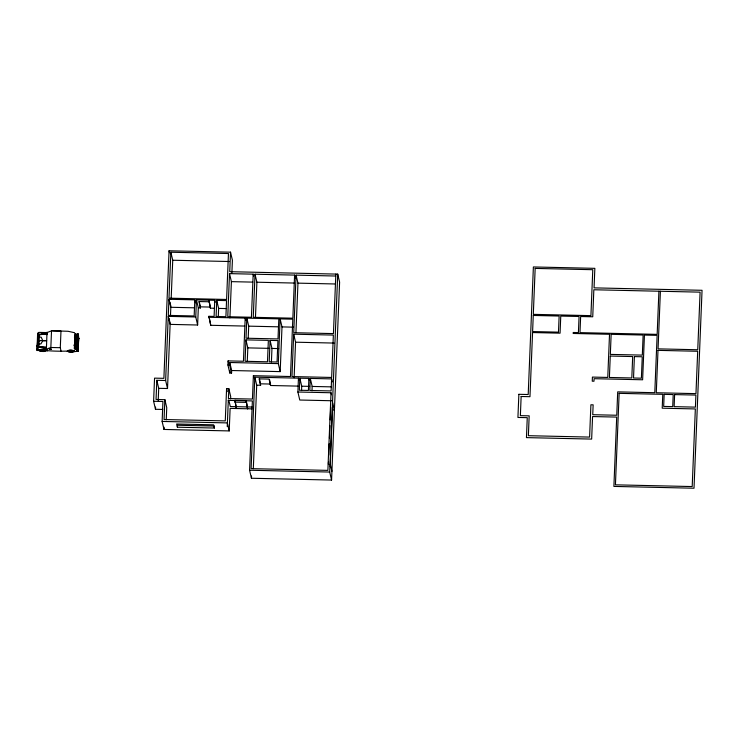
<?xml version="1.0" encoding="UTF-8"?>
<svg xmlns="http://www.w3.org/2000/svg" width="739" height="739" viewBox="0 0 739 739"><rect width="100%" height="100%" fill="white"/><g stroke="black" fill="none" stroke-linecap="round" stroke-linejoin="round"><path stroke-width="1.11" d="M37.652 341.289L37.652 339.728M37.652 341.196L38.797 333.372M37.726 340.91L38.003 333.307M77.761 342.268L77.401 341.787L77.872 342.563L77.881 342.018M77.697 341.002L77.383 333.797L78.306 334.259L77.383 333.797M38.031 345.778L38.068 346.332L37.116 345.76M39.149 340.716L37.587 340.688L38.142 346.822L46.4 349.205L46.446 346.674L46.372 349.085M37.624 333.289L36.996 350.11L38.151 332.938M38.022 346.138L37.107 346.12L37.227 345.446L37.523 346.323M37.504 341.557L37.597 342.342M37.68 336.772L37.763 337.963L37.578 336.762L38.216 337.095M38.52 350.443L38.668 349.843M38.853 350.443L38.881 349.843M39.019 343.949L40.885 343.949L42.954 340.485M44.82 340.577L39.158 340.577L41.024 340.568M46.391 348.854L45.402 348.716L46.372 347.432L38.142 346.822L38.64 334.545L47.047 332.762L46.991 332.264L46.4 349.205M44.774 333.298L47 333.594L46.936 334.628L47.028 332.356M47.398 350.258L47.472 350.886L47.084 348.919L50.843 347.487L60.302 347.699L61.06 351.237M50.843 347.487L51.518 330.85L60.977 331.063L60.302 347.699M38.64 350.443A3.991 1.016 2.3 0 1 42.382 349.51A3.991 1.016 2.3 0 1 46.603 350.619C55.998 351.367 64.616 351.385 73.604 350.729A3.871 0.988 2.3 0 0 68.145 350.609M74.076 345.427C73.614 344.762 76.062 346.221 74.094 344.947M74.408 337.113C75.443 335.709 75.036 338.665 74.528 336.614M74.436 345.575L74.306 348.882L77.133 350.212L77.595 343.376M74.778 337.252L74.565 345.076M74.796 336.772L74.935 333.455L77.475 334.721M75.156 340.771L75.35 334.231L77.318 334.998L77.105 340.42L76.006 339.995M77.262 351.394L74.888 351.579L73.604 350.609A3.871 0.988 2.3 0 0 68.154 350.489L67.175 351.404M74.99 348.54L75.184 342M75.304 340.827L75.498 334.287M75.138 348.596L75.332 342.065M75.452 340.882L75.646 334.351M75.286 348.651L75.48 342.12M75.6 340.938L75.794 334.407M75.433 348.716L75.627 342.175M75.748 340.993L75.932 334.462M75.581 348.771L75.766 342.231M76.08 334.518L75.895 341.058L75.082 340.744M75.72 348.826L75.877 343.376L76.967 343.792L76.745 349.224L74.768 348.457L75.036 341.945L75.84 342.259M75.951 343.155L76.062 340.263L76.191 343.201M76.08 340.023L76.228 334.573M75.868 348.882L76.015 343.432M76.043 343.145L76.163 340.245M76.219 340.079L76.376 334.628M76.08 348.965L76.154 343.487M76.44 340.162L76.514 334.684M76.228 349.02L76.376 343.57M76.588 340.226L76.736 334.767M76.376 349.076L76.523 343.626M76.736 340.282L76.884 334.832M76.523 349.131L76.671 343.681M76.884 340.337L77.032 334.887M76.671 349.196L76.819 343.737M77.032 340.393L77.179 334.943M76.708 350.434L77.632 350.886L76.727 349.944M77.235 343.478L76.172 342.998L77.235 343.478L77.327 341.067L76.274 340.587L77.327 341.067M77.142 350.877L77.161 350.397M77.872 342.563L77.401 341.787M77.817 334.24L78.288 334.739L77.364 334.277M77.447 346.951L77.946 334.518M77.65 351.182L78.048 351.468L78.731 338.499L78.038 347.773L78.279 347.173M78.426 347.016L78.343 334.037L78.768 338.665M162.746 409.452L155.486 409.286L153.61 401.277L154.553 378.137L163.882 378.34L169.065 250.78L230.522 252.165L232.406 260.174L231.889 272.811M155.486 409.286L155.578 407.078M156.825 380.308L158.709 388.317L167.522 388.52L165.638 380.502L156.825 380.308L156.049 399.466L164.862 399.67L166.746 407.679L166.247 419.807M158.201 400.723L158.709 388.317M252.036 408.879L230.125 408.381L229.21 430.92L164.012 429.451L162.127 421.442L162.94 401.48L153.61 401.277M164.862 399.67L164.058 419.521L225.275 420.897L226.587 388.594L228.822 388.649L230.707 396.658L230.614 398.857M165.638 380.502L168.243 316.366L195.752 316.985L197.627 325.003L170.127 324.384L168.243 316.366M168.935 299.267L168.289 315.387L194.163 315.969L194.819 299.849L168.935 299.267L170.82 307.285L170.441 316.486M170.848 252.23L168.982 298.168L226.596 299.471L228.453 253.532L170.848 252.23L172.732 260.239L171.143 299.286M164.012 429.451L164.104 427.234M167.522 388.52L170.127 324.384M177.397 427.207L177.48 425.239L214.43 426.07L214.356 428.038L177.397 427.207L176.649 424.001L213.599 424.833L214.356 428.038M195.752 316.985L196.445 299.886L214.753 300.302L215.225 302.306M197.627 325.003L198.329 307.904L196.445 299.886M198.329 307.904L200.445 307.951L199.244 301.503M214.559 308.265L210.403 308.172L208.943 300.662L210.199 306.001M244.812 326.065L210.744 325.299L208.906 316.301L214.098 316.421L214.753 300.302M210.403 308.172L210.449 307.073L200.491 306.851M210.744 325.299L208.906 316.301M216.758 300.394L216.102 316.468L225.894 316.68L226.55 300.616L216.758 300.394L218.633 308.403L218.31 316.44M229.515 273.624L227.769 316.726L251.426 317.262L253.181 274.16L229.515 273.624L231.399 281.642L229.921 317.936M230.522 252.165L229.737 271.684L337.732 274.123L339.607 282.132L331.571 480.054L251.445 478.253L249.57 470.235L252.378 400.917L228.24 400.372M231.658 370.525L280.183 371.615L278.298 363.606L229.774 362.507L231.658 370.525L231.556 373.056L229.811 373.01L227.935 365.001L228.102 360.9L243.445 361.251L245.2 318.103L208.869 317.28M227.242 426.606L228.323 400.067M228.822 388.649L228.425 398.533L252.433 399.069L253.385 375.689L290.473 376.53L292.801 319.174L280.118 318.888L278.298 363.606M231.556 373.056L229.672 365.038L229.774 362.507M229.811 373.01L229.894 370.969M234.965 400.27L236.397 408.528L234.965 400.27L246.17 400.529L247.593 408.778L246.17 400.529M245.939 339.866L245.071 361.288L267.481 361.796L268.359 340.374L245.939 339.866L247.824 347.884L247.269 361.408M246.826 318.139L246.013 338.213L278.003 338.933L278.815 318.86L246.826 318.139L248.701 326.148L248.202 338.425M255.01 274.206L253.265 317.299L292.847 318.195L294.593 275.093L255.01 274.206L256.895 282.215L255.463 317.373M254.816 377.167L251.103 468.646L327.876 470.383L331.026 392.76L297.891 392.012L298.454 378.156L254.816 377.167L256.701 385.185L253.311 468.655M251.445 478.253L251.537 475.981M256.701 385.185L260.608 385.268L259.417 378.479M270.077 340.411L269.208 361.833L277.06 362.008L277.929 340.587L270.077 340.411L271.961 348.429L271.407 361.953M298.039 386.118L270.566 385.499L269.615 379.772M280.183 371.615L281.993 326.897L280.118 318.888M293.679 334.185L291.96 376.557L331.645 377.453L333.363 335.081L293.679 334.185L295.554 342.194L294.113 377.703M335.765 276.026L296.071 275.13L293.734 332.707L333.428 333.603L335.848 274.077M295.942 332.661L297.956 283.139L296.071 275.13M299.84 378.183L299.35 390.238L308.403 390.441L308.893 378.386L299.84 378.183L301.715 386.201L301.54 390.58M310.297 378.423L309.807 390.469L331.1 390.949L331.589 378.904L310.297 378.423L312.172 386.432L311.997 390.82M328.384 464.231L328.476 461.958M328.753 455.141L329.215 443.779M329.446 438.107L329.954 425.609M330.185 419.928L330.693 407.429M331.571 480.054L329.696 472.045L337.732 274.123M330.222 466.734L332.762 402.931L334.416 409.979L332.532 409.933M658.911 291.221L657.165 334.37L579.986 332.633L580.642 316.514L592.743 316.791L593.842 289.762L700.092 292.154L697.745 349.759L658.061 348.863L660.398 291.258M38.797 334.102L38.733 334.656L46.926 333.825L44.026 333.52L46.926 333.825L46.04 332.864L47.074 332.578L38.761 332.384M77.623 347.238L77.937 334.758M46.936 334.628L47 333.64M37.781 341.52L38.114 339.118M37.911 341.529L38.049 339.922M78.232 347.773L77.475 347.422L78.02 346.85M78.389 346.859L77.946 346.536L78.048 351.468M77.678 351.459L78.131 346.536M37.55 340.965L37.744 340.55M38.206 348.411L38.197 347.136L38.243 347.69M37.624 341.621L37.92 343.931L37.865 341.326M42.807 340.716L41.162 337.15L39.296 337.141M37.569 337.132L38.179 337.464M45.402 348.716L46.372 347.432L38.918 346.36L39.389 334.822L46.926 333.825M77.66 336.347L77.53 334.573M78.62 338.822L78.768 338.056L78.436 338.813M47.758 332.282L51.518 330.85M37.162 350.6L36.95 349.916M46.372 347.432L43.435 347.977L46.418 347.977L44.164 348.235M37.587 340.688L39.13 340.476L37.597 340.993M78.399 338.656L77.854 337.899L78.463 337.575L78.279 338.176M78.389 338.056L77.854 337.899M77.863 338.499L78.362 338.49M42.973 340.725L46.649 340.707L43.961 340.494M172.732 260.239L229.182 261.514M231.399 281.642L252.803 282.122M256.895 282.215L294.214 283.055M297.956 283.139L335.377 283.979M208.897 301.761L198.948 301.54L200.445 307.951M170.82 307.285L194.44 307.812M218.633 308.403L226.245 308.579M248.701 326.148L278.409 326.823M281.993 326.897L293.531 327.165M52.524 330.776L68.062 331.275L74.593 332.716M295.554 342.194L334.111 343.072M78.62 338.213L78.279 337.566M247.824 347.884L269.116 348.365M271.961 348.429L278.686 348.577M227.935 365.001L229.672 365.038M260.664 383.827L270.622 384.049M301.715 386.201L309.641 386.377M312.172 386.432L331.229 386.866M331.765 400.75L299.766 400.03L297.891 392.012M234.891 402.118L246.096 402.367M252.101 407.032L230.3 406.542L228.896 400.538M162.127 421.442L227.326 422.911L229.21 430.92M249.57 470.235L329.696 472.045M78.057 347.016L77.521 346.822M77.475 347.422L78.075 347.136M73.595 350.849L74.888 351.579M37.319 345.446L37.541 345.963M37.319 349.926L37.495 350.489M331.589 378.904L332.291 381.906M331.026 392.76L331.497 394.765M294.593 275.093L295.295 278.095M330.278 464.277L331.931 471.325M308.893 378.386L309.364 380.391M298.454 378.156L298.925 380.16M253.181 274.16L253.653 276.164M270.566 385.499L269.061 379.089L259.103 378.858L260.608 385.268M245.2 318.103L245.671 320.107M253.385 375.689L253.856 377.694M228.102 360.9L228.804 363.911M226.587 388.594L227.289 391.605M194.819 299.849L195.521 302.861M169.065 250.78L169.527 252.775M169.924 302.177L170.866 306.177M168.991 318.389L170.164 323.396M77.761 342.074L77.734 342.499M77.946 346.536L78.094 347.173M77.549 334.702L77.613 335.608M42.04 332.883A3.991 1.016 2.3 0 1 44.1 332.929M518.87 394.312L517.928 417.452L527.258 417.664L526.454 437.617L591.653 439.086L592.567 416.556L616.705 417.092L613.887 486.419L694.013 488.22L702.05 290.298L594.054 287.868L594.849 268.34L533.382 266.955L528.2 394.524L518.87 394.312M521.143 396.492L520.367 415.651L529.179 415.854L528.376 435.696L589.593 437.082L590.904 404.778L593.14 404.833L592.743 414.708L616.76 415.253L617.702 391.873L654.791 392.705L657.128 335.358L644.436 335.072L642.625 379.781L594.101 378.691L593.99 381.222L592.253 381.185L592.419 377.084L607.763 377.435L609.518 334.287L573.187 333.465L573.233 332.485L578.415 332.596L579.071 316.486L560.762 316.07L560.07 333.169L532.57 332.55L529.965 396.686L521.143 396.492M533.262 315.451L532.607 331.562L558.481 332.153L559.137 316.033L533.262 315.451M535.165 268.414L533.309 314.352L590.914 315.645L592.78 269.707L535.165 268.414M610.266 356.05L609.398 377.472L631.808 377.971L632.676 356.558L610.266 356.05M611.144 334.324L610.331 354.397L642.32 355.117L643.133 335.044L611.144 334.324M619.143 393.351L615.43 484.83L692.194 486.558L695.344 408.944L662.209 408.196L662.772 394.33L619.143 393.351M634.395 356.595L633.526 378.008L641.387 378.192L642.256 356.771L634.395 356.595M657.996 350.369L656.278 392.742L695.962 393.638L697.69 351.265L657.996 350.369M664.158 394.367L663.668 406.422L672.721 406.626L673.211 394.571L664.158 394.367M674.615 394.598L674.125 406.653L695.417 407.134L695.907 395.079L674.615 394.598M51.508 349.196L49.264 349.141L51.508 349.196M68.736 351.829A3.473 0.887 2.3 0 0 74.445 351.561A3.473 0.887 2.3 0 0 69.946 350.369A3.473 0.887 2.3 0 0 68.736 351.829M40.118 351.154A3.778 0.961 2.3 0 0 46.326 350.868A3.778 0.961 2.3 0 0 41.43 349.575A3.778 0.961 2.3 0 0 40.118 351.154M40.968 350.942A2.494 0.637 2.3 0 0 45.07 350.748A2.494 0.637 2.3 0 0 41.837 349.898A2.494 0.637 2.3 0 0 40.968 350.942M69.392 351.662A2.494 0.637 2.3 0 0 73.484 351.468A2.494 0.637 2.3 0 0 70.251 350.619A2.494 0.637 2.3 0 0 69.392 351.662"/></g></svg>
